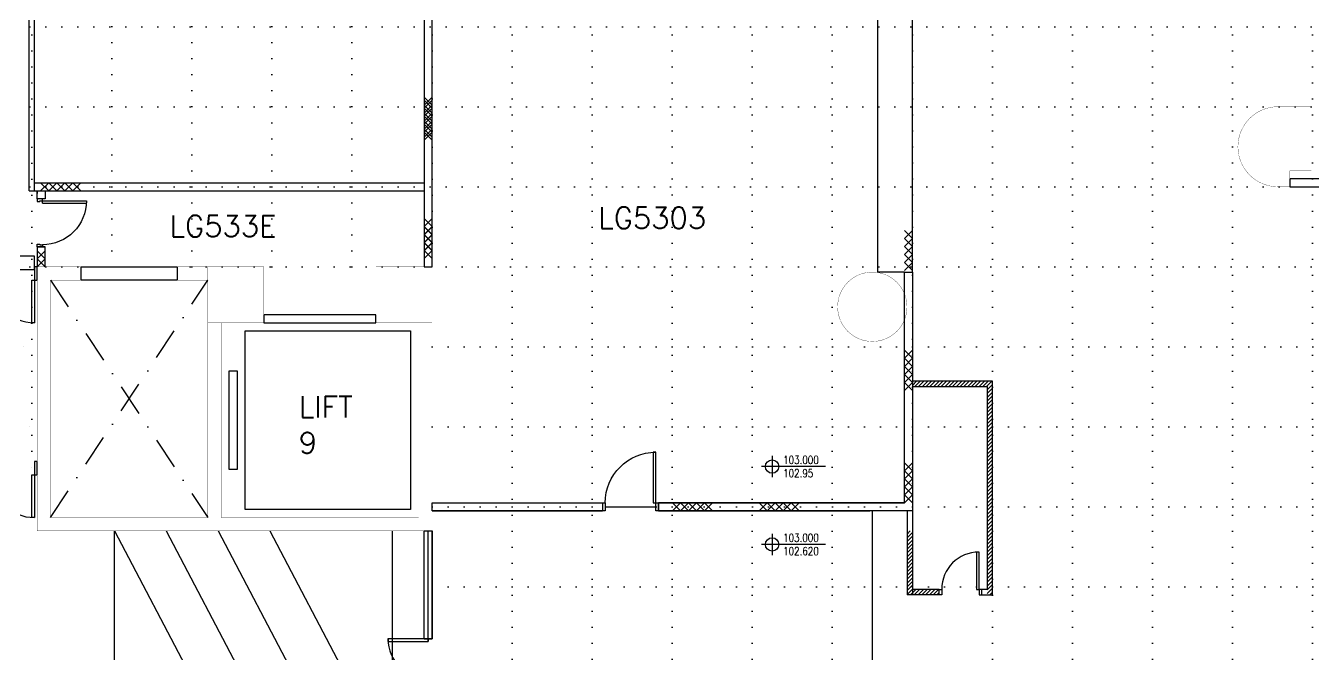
# Model space of a CAD drawing. Header units: millimetres. Extents: x -164841 to 156300, y -101000 to 60475.
# Drawn here: x -54862 to -30739, y 9288 to 21068 of the extents above; entities that cross this region are included whole.
import ezdxf

# ---------------------------------------------------------------- set-up
doc = ezdxf.new("R2010")
doc.units = ezdxf.units.MM
doc.header["$LTSCALE"] = 1200
for name, pattern in [('s2103a$0$DASHDOT', [1, 0.5, -0.25, 0, -0.25]), ('s2103a$0$DOT', [0.25, 0, -0.25]), ('s2103a$0$LG5$1$DOT', [0.25, 0, -0.25])]:
    doc.linetypes.add(name, pattern=pattern)
for name, color, linetype in [('7', 7, 'Continuous'), ('A-WALL', 4, 'Continuous'), ('s2103a$0$11', 7, 'Continuous'), ('s2103a$0$20', 7, 'Continuous'), ('s2103a$0$22', 7, 'Continuous'), ('s2103a$0$30', 7, 'Continuous'), ('s2103a$0$35', 7, 'Continuous'), ('s2103a$0$4', 7, 'Continuous'), ('s2103a$0$42', 7, 'Continuous'), ('s2103a$0$6', 7, 'Continuous'), ('s2103a$0$7', 7, 'Continuous'), ('s2103a$0$dr-lib', 7, 'Continuous'), ('s2103a$0$dr-new', 2, 'Continuous'), ('s2103a$0$L1', 1, 'Continuous'), ('s2103a$0$L2', 3, 'Continuous'), ('s2103a$0$LG5$0$25', 7, 'Continuous'), ('s2103a$0$LG5$0$39', 7, 'Continuous'), ('s2103a$0$LG5$0$New partition', 7, 'Continuous'), ('s2103a$0$LG5-Mac-n_1', 7, 'Continuous'), ('s2103a$0$LG5-Mac-n_dr', 9, 'Continuous'), ('s2103a$0$LG5-Mac-n_wall', 2, 'Continuous'), ('s2103a$0$New partition', 7, 'Continuous'), ('s2103a$0$ROOM-NO', 4, 'Continuous')]:
    doc.layers.add(name, color=color, linetype=linetype)
doc.styles.add('s2103a$0$LG5$0$STANDARD', font='SIMPLEX')
doc.styles.add('s2103a$0$STANDARD', font='SIMPLEX')
pattern_1 = [(45, (0, 0), (-35.35533906, 35.35533906), [])]

# ---------------------------------------------------------------- blocks, each defined once
blk = doc.blocks.new('s2103a$0$D1700A')
at = {"layer": 's2103a$0$30', "color": 11, "linetype": 'Continuous'}
for points in [[(0.05, 0.25), (0.05, 1.05), (0.1, 1.05), (0.1, 0.25)], [(1.6, 0.25), (1.6, 1.05), (1.65, 1.05), (1.65, 0.25)], [(0, 0.25), (0, 0), (0.05, 0), (0.05, 0.25)], [(1.65, 0.25), (1.65, 0), (1.7, 0), (1.7, 0.25)]]:
    blk.add_lwpolyline(points, close=True, dxfattribs=at)
for centre, start, end in [((0.05, 0.25), 359.999997, 89.999997), ((1.650003, 0.25), 90, 180)]:
    blk.add_arc(centre, 0.800001, start, end, dxfattribs=at)
blk = doc.blocks.new('s2103a$0$LEVEL')
at = {"layer": 's2103a$0$35', "linetype": 'Continuous'}
for p, q in [((1, 0), (-0.2, 0)), ((0, 0.2), (0, -0.2))]:
    blk.add_line(p, q, dxfattribs=at)
blk.add_circle((0, 0), 0.125, dxfattribs=at)
at = {"layer": 's2103a$0$35', "linetype": 'Continuous', "style": 's2103a$0$STANDARD', "width": 0.8}
for tag, p in [('TAG2', (0.2063, 0.05)), ('TAG1', (0.2063, -0.2))]:
    blk.add_attdef(tag, p, '', height=0.15, dxfattribs=at)
blk = doc.blocks.new('s2103a$0$LG5$0$EXIT')
at = {"layer": 's2103a$0$LG5$0$39', "color": 1, "linetype": 'Continuous'}
blk.add_lwpolyline([(-0.825, -0.25), (0.825, -0.25), (0.825, 0), (-0.825, 0)], close=True, dxfattribs=at)
at = {"layer": 's2103a$0$LG5$0$39', "color": 1, "linetype": 's2103a$0$LG5$1$DOT'}
for centre in [(-0.375001, -0.124999), (0.375001, -0.125001)]:
    blk.add_circle(centre, 0.025, dxfattribs=at)
at = {"layer": 's2103a$0$LG5$0$39', "color": 1, "linetype": 'Continuous', "style": 's2103a$0$LG5$0$STANDARD', "width": 1.1}
blk.add_text('EXIT', height=0.15, rotation=359.999861, dxfattribs=at).set_placement((-0.3001, -0.2))
blk = doc.blocks.new('s2103a$0$LG5$0$DR825')
for p, q in [((818.5, 100), (818.5, 925)), ((862.5, 100), (862.5, 925)), ((0, 100), (0, 0)), ((37.5, 100), (0, 100)), ((0, 0), (50, 0)), ((37.5, 50), (37.5, 100)), ((50, 50), (37.5, 50)), ((50, 0), (50, 50)), ((818.5, 100), (862.5, 100)), ((850, 50), (862.5, 50)), ((850, 0), (850, 50)), ((900, 0), (850, 0)), ((862.5, 100), (900, 100)), ((862.5, 50), (862.5, 100)), ((900, 100), (900, 0))]:
    blk.add_line(p, q)
blk.add_arc((862.5, 100), 825, 90, 180)
blk = doc.blocks.new('sdgasdgadfasd')
at = {"linetype": 'ByBlock', "lineweight": -2}
h = blk.add_hatch(dxfattribs=at)
h.set_pattern_fill('ANSI31', color=8, scale=400)
h.set_pattern_definition(pattern_1)
h.paths.add_polyline_path([(2976332, -790759), (2976277, -790759), (2976277, -790804), (2976332, -790804)])
at = {"layer": 'A-WALL', "linetype": 'ByBlock', "lineweight": -2}
h = blk.add_hatch(dxfattribs=at)
h.set_pattern_fill('ANSI31', color=8, scale=400)
h.set_pattern_definition([(45, (196, -98), (-35.35533906, 35.35533906), [])])
h.paths.add_polyline_path([(2977480, -781563), (2977580, -781563), (2977580, -780294), (2977480, -780294)])
h = blk.add_hatch(dxfattribs=at)
h.set_pattern_fill('ANSI31', color=8, scale=400)
h.set_pattern_definition(pattern_1)
h.paths.add_polyline_path([(2980530, -780344), (2980530, -780294), (2977580, -780294), (2977580, -780344)])
h = blk.add_hatch(dxfattribs=at)
h.set_pattern_fill('ANSI31', color=8, scale=400)
h.set_pattern_definition(pattern_1)
h.paths.add_polyline_path([(2980685, -781591), (2980656, -781668), (2980530, -781543), (2980530, -780294), (2980605, -780294), (2980605, -781512)])
h = blk.add_hatch(dxfattribs=at)
h.set_pattern_fill('ANSI31', color=8, scale=400)
h.set_pattern_definition(pattern_1)
h.paths.add_polyline_path([(2983512, -780294), (2983632, -780294), (2983632, -782901), (2983512, -782901)])
h = blk.add_hatch(dxfattribs=at)
h.set_pattern_fill('ANSI31', color=8, scale=400)
h.set_pattern_definition(pattern_1)
h.paths.add_polyline_path([(2982132, -782637), (2980605, -781110), (2980605, -781216), (2982132, -782743)])
h = blk.add_hatch(dxfattribs=at)
h.set_pattern_fill('ANSI31', color=8, scale=400)
h.set_pattern_definition(pattern_1)
h.paths.add_polyline_path([(2982132, -782826), (2982132, -782901), (2981888, -782901), (2980656, -781668), (2980685, -781591), (2981919, -782826)])
h = blk.add_hatch(dxfattribs=at)
h.set_pattern_fill('ANSI31', color=8, scale=400)
h.set_pattern_definition(pattern_1)
h.paths.add_polyline_path([(2982132, -781889), (2982207, -781889), (2982207, -782901), (2982132, -782901)])
h = blk.add_hatch(dxfattribs=at)
h.set_pattern_fill('ANSI31', color=8, scale=400)
h.set_pattern_definition(pattern_1)
h.paths.add_polyline_path([(2983512, -782081), (2982207, -782081), (2982207, -782006), (2983512, -782006)])
h = blk.add_hatch(dxfattribs=at)
h.set_pattern_fill('ANSI31', color=8, scale=400)
h.set_pattern_definition([(45, (-5e-10, -173.665), (-35.35533906, 35.35533906), [])])
h.paths.add_polyline_path([(2977580, -782363), (2976332, -782363), (2976332, -782463), (2976407, -782463), (2977580, -782463)])
h = blk.add_hatch(dxfattribs=at)
h.set_pattern_fill('ANSI31', color=8, scale=400)
h.set_pattern_definition(pattern_1)
h.paths.add_polyline_path([(2976332, -789240), (2976407, -789240), (2976407, -782463), (2976332, -782463)])
h = blk.add_hatch(dxfattribs=at)
h.set_pattern_fill('ANSI31', color=8, scale=400)
h.set_pattern_definition([(45, (0, 50), (-35.35533906, 35.35533906), [])])
h.paths.add_polyline_path([(2976405, -789240), (2976332, -789240), (2976332, -789339), (2976545, -789339), (2976545, -789240)])
h = blk.add_hatch(dxfattribs=at)
h.set_pattern_fill('ANSI31', color=8, scale=400)
h.set_pattern_definition([(45, (40, 0), (-35.35533906, 35.35533906), [])])
h.paths.add_polyline_path([(2977245, -789339), (2977480, -789339), (2977480, -789615), (2977267, -789828), (2977338, -789899), (2977580, -789656), (2977580, -789240), (2977245, -789240)])
h = blk.add_hatch(dxfattribs=at)
h.set_pattern_fill('ANSI31', color=8, scale=400)
h.set_pattern_definition(pattern_1)
h.paths.add_polyline_path([(2976432, -789339), (2976332, -789339), (2976332, -790804), (2976432, -790804)])
h = blk.add_hatch(dxfattribs=at)
h.set_pattern_fill('ANSI31', color=8, scale=400)
h.set_pattern_definition([(180, (2978997.595, -790163.1), (-3e-11, -50), [])])
h.paths.add_polyline_path([(2976432, -790026), (2976432, -790167), (2976948, -789651), (2977267, -789969), (2977338, -789899), (2976948, -789510)])
h = blk.add_hatch(dxfattribs=at)
h.set_pattern_fill('ANSI31', color=8, scale=400)
h.set_pattern_definition([(6e-11, (2977005.82, -789469.104), (-5e-11, 50), [])])
h.paths.add_polyline_path([(2976750, -790485), (2976432, -790167), (2976432, -790309), (2976609, -790486), (2976432, -790663), (2976432, -790804)])
at = {"layer": '7'}
blk.add_lwpolyline([(2983512, -782081), (2982207, -782081), (2982207, -782006), (2983512, -782006)], close=True, dxfattribs=at)
at = {"layer": 'A-WALL'}
for p, q in [((2982207, -782006), (2983512, -782006)), ((2983512, -782081), (2982207, -782081)), ((2983512, -782006), (2983512, -782081)), ((2977245, -789339), (2977245, -789240)), ((2977245, -789240), (2977580, -789240)), ((2977580, -789240), (2977580, -789656)), ((2976545, -789339), (2976332, -789339)), ((2976432, -790804), (2976432, -789339)), ((2976432, -790026), (2976948, -789510)), ((2977338, -789899), (2976948, -789510)), ((2976432, -790167), (2976948, -789651)), ((2977580, -789656), (2976432, -790804)), ((2977267, -789969), (2976948, -789651)), ((2976751, -790486), (2976432, -790167)), ((2976332, -790759), (2976277, -790759)), ((2976432, -790804), (2976277, -790804))]:
    blk.add_line(p, q, dxfattribs=at)
for points in [[(2977580, -781563), (2977580, -780294), (2977480, -780294), (2977480, -781563)], [(2977580, -780294), (2980530, -780294), (2980530, -780344), (2977580, -780344)], [(2982132, -781889), (2982207, -781889), (2982207, -782901), (2982132, -782901)], [(2977580, -782363), (2976332, -782363), (2976332, -782463), (2977580, -782463)]]:
    blk.add_lwpolyline(points, close=True, dxfattribs=at)
for points in [[(2980656, -781668), (2980530, -781543), (2980530, -780294), (2980605, -780294), (2980605, -781512), (2980709, -781615), (2980709, -781615), (2981919, -782826), (2982132, -782826), (2982132, -782901), (2981888, -782901), (2980656, -781668)], [(2983632, -782091), (2983632, -782901), (2983512, -782901), (2983512, -780294), (2983632, -780294), (2983632, -782081)], [(2982132, -782637), (2980605, -781110)], [(2980605, -781216), (2982132, -782743), (2982132, -782637)], [(2983632, -782091), (2983622, -782091), (2983622, -782081), (2983632, -782081)], [(2976332, -782463), (2976332, -789240), (2976407, -789240), (2976407, -782463), (2976332, -782463)], [(2976332, -789240), (2976332, -790759)], [(2976405, -789240), (2976545, -789240), (2976545, -789339)], [(2976432, -790694), (2976432, -789339)], [(2977245, -789339), (2977480, -789339), (2977480, -789615), (2977267, -789828)], [(2976432, -790309), (2976609, -790486), (2976432, -790663)]]:
    blk.add_lwpolyline(points, dxfattribs=at)
at = {"layer": 'A-WALL', "color": 8, "linetype": 'ByBlock', "lineweight": -2}
blk.add_lwpolyline([(2976545, -789240), (2977245, -789240), (2977245, -789339), (2976545, -789339)], close=True, dxfattribs=at)

msp = doc.modelspace()

# ---------------------------------------------------------------- hatches: boundary and pattern name
at = {"linetype": 'ByBlock', "lineweight": -2}
h = msp.add_hatch(dxfattribs=at)
h.set_pattern_fill('ANSI31', color=8, scale=400)
h.set_pattern_definition([(45, (-3029532.114, 787894.176), (-35.35533906, 35.35533906), [])])
h.paths.add_polyline_path([(-36850, 10404), (-36750, 10404), (-36750, 14404), (-38250, 14404), (-38250, 14304), (-36850, 14304)])
h.paths.add_polyline_path([(-38350, 10404), (-37750, 10404), (-37750, 10504), (-38250, 10504), (-38250, 11600), (-38300, 11600), (-38350, 11600)])

# ---------------------------------------------------------------- linework, layer by layer
for p, q in [((-47250, 19520), (-47398, 19670)), ((-47250, 19670), (-47398, 19520)), ((-47250, 19370), (-47398, 19520)), ((-47250, 19520), (-47398, 19370)), ((-47250, 19220), (-47398, 19370)), ((-47250, 19370), (-47398, 19220)), ((-47250, 19070), (-47398, 19220)), ((-47250, 19220), (-47398, 19070)), ((-47250, 19070), (-47398, 18920)), ((-47250, 18920), (-47398, 19070)), ((-47250, 17306), (-47398, 17456)), ((-47250, 17456), (-47398, 17306)), ((-47250, 17156), (-47398, 17306)), ((-47250, 17306), (-47398, 17156)), ((-47250, 17006), (-47398, 17156)), ((-47250, 17156), (-47398, 17006)), ((-47250, 16856), (-47398, 17006)), ((-47250, 17006), (-47398, 16856)), ((-47250, 16856), (-47398, 16706)), ((-47250, 16706), (-47398, 16856)), ((-36850, 10504, 15), (-36950, 10504, 15))]:
    msp.add_line(p, q)
at = {"color": 1}
msp.add_line((-47400, 9575), (-47400, 11600), dxfattribs=at)
at = {"layer": 'A-WALL', "linetype": 'Continuous'}
for p, q in [((-38350, 11975), (-38350, 10404)), ((-38250, 11975), (-38250, 10404)), ((-37750, 10404, 15), (-38350, 10404, 15)), ((-37750, 10504, 15), (-38250, 10504, 15))]:
    msp.add_line(p, q, dxfattribs=at)
at = {"layer": 'A-WALL', "linetype": 'Continuous', "elevation": 15}
msp.add_lwpolyline([(-36950, 10404), (-36750, 10404), (-36750, 14404), (-38250, 14404), (-38250, 14304), (-36850, 14304), (-36850, 10504)], dxfattribs=at)
at = {"layer": 's2103a$0$11', "color": 14, "linetype": 'Continuous', "const_width": 5}
msp.add_lwpolyline([(-51450, 16300), (-51450, 16550), (-54650, 16550), (-54650, 11600), (-47250, 11600), (-47250, 15500), (-47500, 15500), (-47500, 11850), (-51200, 11850), (-51200, 15500), (-51450, 15500), (-51450, 11850), (-54400, 11850), (-54400, 16300)], close=True, dxfattribs=at)
at = {"layer": 's2103a$0$11', "color": 14, "linetype": 'Continuous'}
msp.add_lwpolyline([(-50400, 15500), (-48300, 15500), (-48300, 15650), (-50400, 15650)], close=True, dxfattribs=at)
at = {"layer": 's2103a$0$20', "color": 14, "linetype": 'Continuous'}
for p, q in [((-43006, 12125), (-39050, 12125)), ((-43006, 11975), (-39050, 11975))]:
    msp.add_line(p, q, dxfattribs=at)
for points in [[(-31175, 18050), (-30325, 18050), (-30325, 18200), (-31175, 18200)], [(-52025, 16300), (-53825, 16300), (-53825, 16550), (-52025, 16550)]]:
    msp.add_lwpolyline(points, close=True, dxfattribs=at)
at = {"layer": 's2103a$0$22', "color": 14, "linetype": 's2103a$0$DASHDOT'}
for p, q in [((-54400, 11850), (-51450, 16300)), ((-54400, 16300), (-51450, 11850))]:
    msp.add_line(p, q, dxfattribs=at)
at = {"layer": 's2103a$0$4', "linetype": 's2103a$0$DOT'}
for p, q in [((-54750, 34700), (-54750, 12700)), ((-53250, 16550), (-53250, 34700)), ((-51750, 16550), (-51750, 34700)), ((-50250, 16550), (-50250, 34700)), ((-48750, 16550), (-48750, 34700)), ((-47250, 34700), (-47250, 16550)), ((-45750, 31700), (-45750, 6250)), ((-44250, 31700), (-44250, 6250)), ((-42750, 31700), (-42750, 6250)), ((-41250, 31700), (-41250, 6250)), ((-39750, 31700), (-39750, 6250)), ((-38250, 31700), (-38250, 12050)), ((-36750, 31700), (-36750, 6050)), ((-35250, 31700), (-35250, 6050)), ((-33750, 31700), (-33750, 6050)), ((-32250, 31700), (-32250, 6050)), ((-30750, 31700), (-30750, 7550)), ((-128910, 21050), (-30000, 21050)), ((-128910, 19550), (-30000, 19550)), ((-128910, 18050), (-30000, 18050)), ((-128910, 16550), (-30000, 16550)), ((-56400, 15050), (-54650, 15050)), ((-47250, 15050), (-30000, 15050)), ((-57200, 13550), (-54650, 13550)), ((-47250, 13550), (-30000, 13550)), ((-47250, 12050), (-30000, 12050)), ((-47250, 10550), (-30000, 10550))]:
    msp.add_line(p, q, dxfattribs=at)
at = {"layer": 's2103a$0$42', "color": 14, "linetype": 'Continuous'}
for points in [[(-50750, 15350), (-47651, 15350), (-47651, 12000), (-50750, 12000)], [(-51050, 14600), (-50900, 14600), (-50900, 12750), (-51050, 12750)]]:
    msp.add_lwpolyline(points, close=True, dxfattribs=at)
at = {"layer": 's2103a$0$6', "color": 12, "linetype": 'Continuous', "const_width": 5}
msp.add_lwpolyline([(-31400, 19550, 1), (-31400, 18050, 1)], format="xyb", dxfattribs=at)
msp.add_lwpolyline([(-31400, 19550), (-30775, 19550), (-30775, 18350), (-31175, 18350), (-31175, 18050), (-31400, 18050)], dxfattribs=at)
for points in [[(-51450, 16550), (-50400, 16550), (-50400, 15500), (-51450, 15500)], [(-47250, 16550), (-48300, 16550), (-48300, 15500), (-47250, 15500)]]:
    msp.add_lwpolyline(points, close=True, dxfattribs=at)
msp.add_lwpolyline([(-38350, 15800, 1), (-39650, 15800, 1)], format="xyb", close=True, dxfattribs=at)
at = {"layer": 's2103a$0$7', "color": 4, "linetype": 'Continuous'}
for p, q in [((-39000, 7450), (-39000, 11975)), ((-53200, 6050), (-53200, 11600)), ((-48000, 11600), (-48000, 5850))]:
    msp.add_line(p, q, dxfattribs=at)
at = {"layer": 's2103a$0$dr-lib', "elevation": 15}
for points in [[(-37050, 10504), (-37000, 10504), (-37000, 11204), (-37050, 11204)], [(-37750, 10504), (-37700, 10504), (-37700, 10404), (-37750, 10404)], [(-37750, 10504), (-37700, 10504), (-37700, 10404), (-37750, 10404)], [(-36950, 10504), (-37000, 10504), (-37000, 10404), (-36950, 10404)], [(-36950, 10504), (-37000, 10504), (-37000, 10404), (-36950, 10404)]]:
    msp.add_lwpolyline(points, close=True, dxfattribs=at)
at = {"layer": 's2103a$0$dr-lib'}
msp.add_arc((-37000, 10504, 15), 700, 90, 180, dxfattribs=at)
at = {"layer": 's2103a$0$dr-new'}
for p, q in [((-54650, 17975), (-54650, 17925)), ((-54650, 16925), (-54500, 16925))]:
    msp.add_line(p, q, dxfattribs=at)
at = {"layer": 's2103a$0$L1'}
for p, q in [((-47250, 19731), (-47400, 19581)), ((-47250, 19581), (-47400, 19731)), ((-47250, 19581), (-47400, 19431)), ((-47250, 19431), (-47400, 19581)), ((-47250, 19431), (-47400, 19281)), ((-47250, 19281), (-47400, 19431)), ((-47250, 19281), (-47400, 19131)), ((-47250, 19131), (-47400, 19281)), ((-47250, 18981), (-47400, 19131)), ((-47250, 19131), (-47400, 18981)), ((-47250, 17150), (-47400, 17300)), ((-47250, 17300), (-47400, 17150)), ((-47250, 17000), (-47400, 17150)), ((-47250, 17150), (-47400, 17000)), ((-38250, 17233), (-38400, 17083)), ((-38250, 17083), (-38400, 17233)), ((-47250, 16850), (-47400, 17000)), ((-47250, 17000), (-47400, 16850)), ((-38250, 17083), (-38400, 16933)), ((-38250, 16933), (-38400, 17083)), ((-38250, 16933), (-38400, 16783)), ((-38250, 16783), (-38400, 16933)), ((-38250, 16783), (-38400, 16633)), ((-38250, 16633), (-38400, 16783)), ((-38250, 16483), (-38400, 16633)), ((-38250, 16633), (-38400, 16483)), ((-38250, 14984), (-38400, 14834)), ((-38250, 14834), (-38400, 14984)), ((-38250, 14834), (-38400, 14684)), ((-38250, 14684), (-38400, 14834)), ((-38250, 14684), (-38400, 14534)), ((-38250, 14534), (-38400, 14684)), ((-38250, 14534), (-38400, 14384)), ((-38250, 14384), (-38400, 14534)), ((-38250, 14234), (-38400, 14384)), ((-38250, 14384), (-38400, 14234)), ((-38250, 12725), (-38400, 12875)), ((-38250, 12875), (-38400, 12725)), ((-38250, 12575), (-38400, 12725)), ((-38250, 12725), (-38400, 12575)), ((-38250, 12425), (-38400, 12575)), ((-38250, 12575), (-38400, 12425)), ((-38250, 12275), (-38400, 12425)), ((-38250, 12425), (-38400, 12275)), ((-42744, 11975), (-42594, 12125)), ((-42594, 11975), (-42744, 12125)), ((-42444, 11975), (-42594, 12125)), ((-42594, 11975), (-42444, 12125)), ((-42294, 11975), (-42444, 12125)), ((-42444, 11975), (-42294, 12125)), ((-42144, 11975), (-42294, 12125)), ((-42294, 11975), (-42144, 12125)), ((-41994, 11975), (-42144, 12125)), ((-42144, 11975), (-41994, 12125)), ((-41121, 11975), (-40971, 12125)), ((-40971, 11975), (-41121, 12125)), ((-40821, 11975), (-40971, 12125)), ((-40971, 11975), (-40821, 12125)), ((-40671, 11975), (-40821, 12125)), ((-40821, 11975), (-40671, 12125)), ((-40521, 11975), (-40671, 12125)), ((-40671, 11975), (-40521, 12125)), ((-40371, 11975), (-40521, 12125)), ((-40521, 11975), (-40371, 12125)), ((-38250, 12275), (-38400, 12125)), ((-38250, 12125), (-38400, 12275))]:
    msp.add_line(p, q, dxfattribs=at)
at = {"layer": 's2103a$0$L2'}
for p, q in [((-38400, 12125), (-43006, 12125)), ((-43006, 12125), (-43006, 11975)), ((-38250, 11975), (-43015, 11975))]:
    msp.add_line(p, q, dxfattribs=at)
at = {"layer": 's2103a$0$LG5$0$25', "color": 10, "linetype": 'Continuous'}
for p, q in [((-38900, 16450), (-38900, 22550)), ((-38250, 16450), (-38250, 22400)), ((-38400, 16450), (-38900, 16450)), ((-38250, 14984), (-38400, 14834)), ((-38250, 14834), (-38400, 14984)), ((-38250, 14834), (-38400, 14684)), ((-38250, 14684), (-38400, 14834)), ((-38250, 14684), (-38400, 14534)), ((-38250, 14534), (-38400, 14684)), ((-38250, 14534), (-38400, 14384)), ((-38250, 14384), (-38400, 14534)), ((-38250, 14234), (-38400, 14384)), ((-38250, 14384), (-38400, 14234)), ((-38250, 12725), (-38400, 12875)), ((-38250, 12875), (-38400, 12725)), ((-38250, 12575), (-38400, 12725)), ((-38250, 12725), (-38400, 12575)), ((-38250, 12425), (-38400, 12575)), ((-38250, 12575), (-38400, 12425)), ((-38250, 12275), (-38400, 12425)), ((-38250, 12425), (-38400, 12275)), ((-44056, 12125), (-44006, 12125)), ((-44006, 12125), (-44006, 11975)), ((-43106, 12125), (-43006, 12125)), ((-43056, 11975), (-43056, 12125)), ((-42744, 11975), (-42594, 12125)), ((-42594, 11975), (-42744, 12125)), ((-42444, 11975), (-42594, 12125)), ((-42594, 11975), (-42444, 12125)), ((-42294, 11975), (-42444, 12125)), ((-42444, 11975), (-42294, 12125)), ((-42144, 11975), (-42294, 12125)), ((-42294, 11975), (-42144, 12125)), ((-41994, 11975), (-42144, 12125)), ((-42144, 11975), (-41994, 12125)), ((-41121, 11975), (-40971, 12125)), ((-40971, 11975), (-41121, 12125)), ((-40821, 11975), (-40971, 12125)), ((-40971, 11975), (-40821, 12125)), ((-40671, 11975), (-40821, 12125)), ((-40821, 11975), (-40671, 12125)), ((-40521, 11975), (-40671, 12125)), ((-40671, 11975), (-40521, 12125)), ((-40371, 11975), (-40521, 12125)), ((-40521, 11975), (-40371, 12125)), ((-38250, 12275), (-38400, 12125)), ((-38250, 12125), (-38400, 12275)), ((-44006, 11975), (-44056, 11975)), ((-44006, 12050), (-43056, 12050)), ((-43006, 11975), (-43056, 11975))]:
    msp.add_line(p, q, dxfattribs=at)
msp.add_lwpolyline([(-38400, 16450), (-38250, 16450), (-38250, 11975), (-43006, 11975), (-43006, 11975), (-43006, 12125), (-38400, 12125), (-38400, 16450)], close=True, dxfattribs=at)
msp.add_lwpolyline([(-47250, 11975), (-47250, 12125), (-44056, 12125), (-44056, 11975), (-47250, 11975), (-44055, 11975)], dxfattribs=at)
at = {"layer": 's2103a$0$LG5$0$New partition'}
for p, q in [((-54800, 17975), (-54800, 21488)), ((-54700, 17975), (-54700, 21488)), ((-54433, 17975), (-54583, 18123)), ((-54583, 17975), (-54433, 18123)), ((-54433, 17975), (-54283, 18123)), ((-54283, 17975), (-54433, 18123)), ((-54283, 17975), (-54133, 18123)), ((-54133, 17975), (-54283, 18123)), ((-54133, 17975), (-53983, 18123)), ((-53983, 17975), (-54133, 18123)), ((-53983, 17975), (-53833, 18123)), ((-53833, 17975), (-53983, 18123))]:
    msp.add_line(p, q, dxfattribs=at)
at = {"layer": 's2103a$0$LG5$0$New partition', "color": 3}
for p, q in [((-54700, 18125), (-47400, 18125)), ((-54800, 17975), (-47400, 17975))]:
    msp.add_line(p, q, dxfattribs=at)
at = {"layer": 's2103a$0$LG5$0$New partition', "color": 1}
for p, q in [((-47400, 9575), (-47400, 11600)), ((-47250, 9575), (-47250, 11600))]:
    msp.add_line(p, q, dxfattribs=at)
at = {"layer": 's2103a$0$LG5$0$New partition', "color": 3}
for points in [[(-54500, 17975), (-54500, 17825), (-54650, 17825), (-54650, 17975)], [(-54500, 16550), (-54500, 16925), (-54650, 16925), (-54650, 16550)]]:
    msp.add_lwpolyline(points, dxfattribs=at)
at = {"layer": 's2103a$0$LG5-Mac-n_1', "color": 1}
msp.add_line((-53200, 6050), (-53200, 11600), dxfattribs=at)
for points in [[(-53200, 11600), (-51745, 8825), (-53200, 6050)], [(-52230, 11600), (-50775, 8825), (-52230, 6050)], [(-51260, 11600), (-49805, 8825), (-51260, 6050)], [(-50290, 11600), (-48835, 8825), (-50290, 6050)]]:
    msp.add_lwpolyline(points, dxfattribs=at)
at = {"layer": 's2103a$0$LG5-Mac-n_dr'}
for p, q in [((-43056, 13075), (-43106, 13075)), ((-43106, 13075), (-43106, 12125)), ((-43056, 12125), (-43056, 13075)), ((-47325, 9575), (-48075, 9575)), ((-48075, 9525), (-47325, 9525)), ((-47400, 9575), (-47250, 9575)), ((-47250, 9575), (-47400, 9575)), ((-47325, 9575), (-47325, 9525)), ((-47325, 9525), (-47325, 9575))]:
    msp.add_line(p, q, dxfattribs=at)
msp.add_lwpolyline([(-48075, 9575), (-48075, 9525), (-47325, 9525), (-47325, 9575)], close=True, dxfattribs=at)
msp.add_arc((-47325, 9575), 750, 180, 270, dxfattribs=at)
at = {"layer": 's2103a$0$LG5-Mac-n_dr', "extrusion": (0, 0, -1)}
msp.add_ellipse((-43056, 12125), major_axis=(-672, 672), ratio=1, start_param=5.497787, end_param=7.068583, dxfattribs=at)
at = {"layer": 's2103a$0$LG5-Mac-n_dr'}
msp.add_ellipse((-47325, 9575), major_axis=(530, -530), ratio=1, start_param=3.926991, end_param=5.497787, dxfattribs=at)
at = {"layer": 's2103a$0$LG5-Mac-n_wall'}
msp.add_line((-47325, 9575), (-47325, 11600), dxfattribs=at)
msp.add_lwpolyline([(-47250, 16550), (-47250, 18125), (-47250, 18125), (-47250, 22400), (-41175, 22400), (-41175, 22548), (-47400, 22548), (-47400, 17975), (-47400, 17975), (-47400, 16550)], close=True, dxfattribs=at)
msp.add_lwpolyline([(-47400, 9575), (-47400, 11600), (-47250, 11600), (-47250, 9575)], dxfattribs=at)
at = {"layer": 's2103a$0$New partition'}
for p, q in [((-54500, 16700), (-54648, 16850)), ((-54500, 16850), (-54648, 16700)), ((-54500, 16550), (-54648, 16700)), ((-54500, 16700), (-54648, 16550))]:
    msp.add_line(p, q, dxfattribs=at)

# ---------------------------------------------------------------- block references
at = {"xscale": 999.998, "yscale": 999.998, "zscale": 1000}
msp.add_blockref('s2103a$0$LG5$0$EXIT', (-55525, 16750), dxfattribs=at)
at = {"xscale": 999.9979999999999, "yscale": 999.9979999999999, "zscale": 1000, "rotation": 180}
for p in [(-54650, 16550), (-54650, 12900)]:
    msp.add_blockref('s2103a$0$D1700A', p, dxfattribs=at)
at = {"xscale": 999.9979999999999, "yscale": 999.9979999999999, "zscale": 1000}
for p, values in [((-40878, 12806), {'TAG1': '102.95', 'TAG2': '103.000'}), ((-40878, 11346), {'TAG1': '102.620', 'TAG2': '103.000'})]:
    msp.add_blockref('s2103a$0$LEVEL', p, dxfattribs=at).add_auto_attribs(values)
at = {"layer": 'A-WALL', "color": 0, "linetype": 'ByBlock', "lineweight": -2, "rotation": 180}
msp.add_blockref('sdgasdgadfasd', (2951532, -774294), dxfattribs=at)
at = {"layer": 's2103a$0$dr-new', "xscale": -1, "rotation": 270}
msp.add_blockref('s2103a$0$LG5$0$DR825', (-54650, 16925), dxfattribs=at)

# ---------------------------------------------------------------- texts
at = {"layer": 's2103a$0$ROOM-NO'}
for s, style, p in [('LG5303', 's2103a$0$LG5$0$STANDARD', (-44137, 17265)), ('LG533E', 's2103a$0$LG5$0$STANDARD', (-52170, 17114)), ('LIFT', 's2103a$0$STANDARD', (-49747, 13723)), ('9', 's2103a$0$STANDARD', (-49747, 13052))]:
    msp.add_text(s, height=400, dxfattribs=dict(at, style=style)).set_placement(p)

doc.saveas('drawing.dxf')
